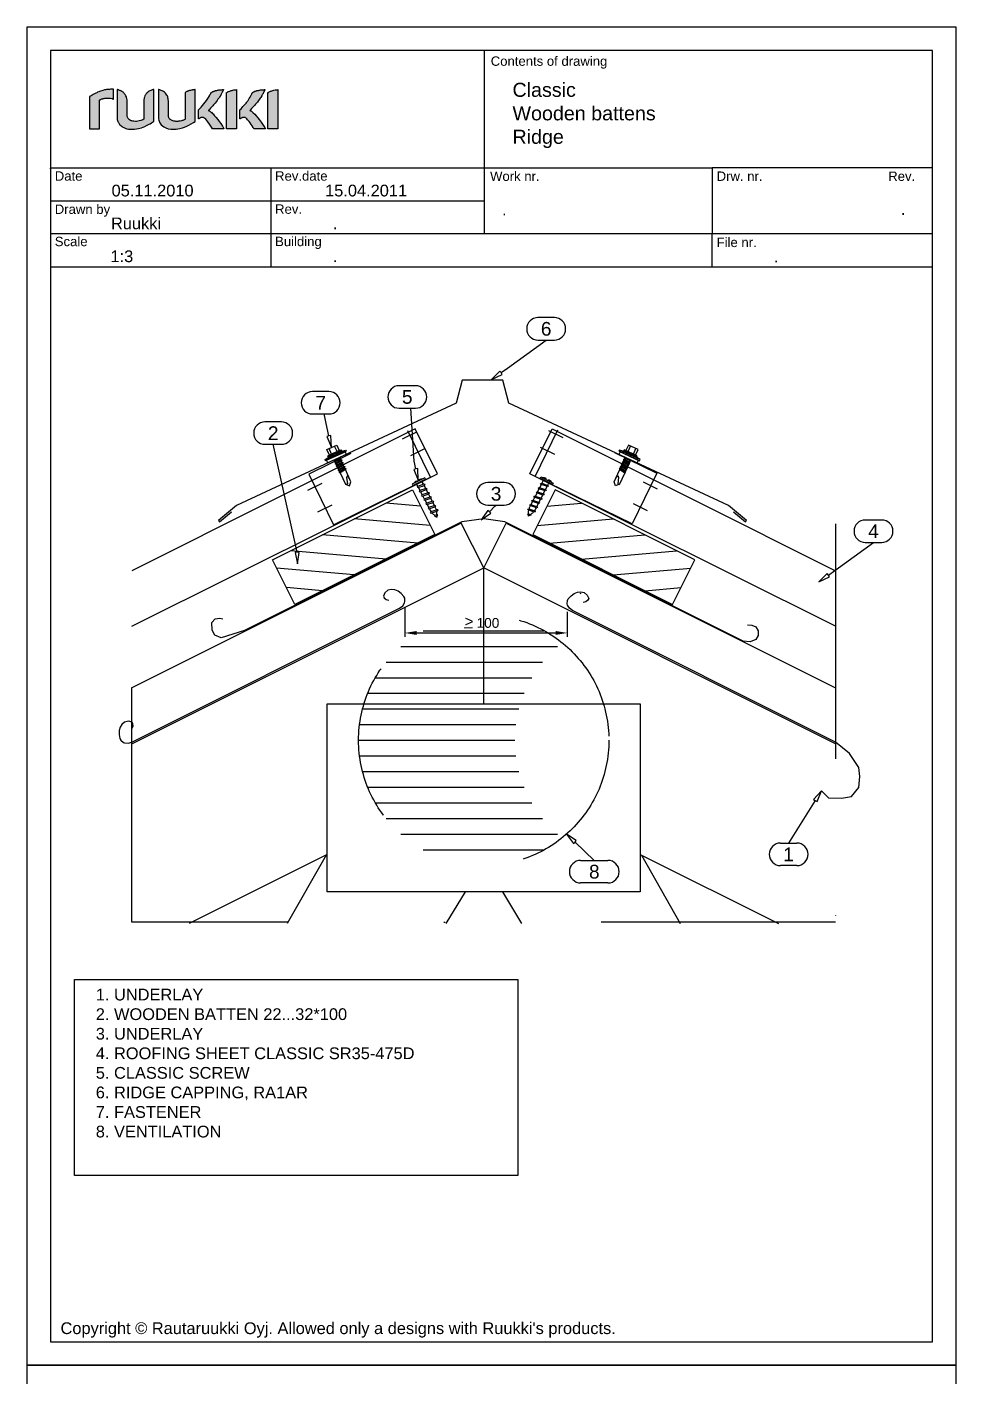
# Model space of a CAD drawing. Extents: x 2509 to 12199, y -2580 to 855.
# Drawn here: x 3968 to 4562, y -8 to 855 of the extents above; entities that cross this region are included whole.
import ezdxf
from ezdxf.enums import TextEntityAlignment as Align

# ---------------------------------------------------------------- set-up
doc = ezdxf.new("R2010")
doc.units = 0
doc.header["$LTSCALE"] = 50
doc.header["$PDSIZE"] = 50
doc.linetypes.add('KL', pattern=[4, 2, -2])
doc.linetypes.add('PKL', pattern=[7, 3, -2, 0, -2])
for name, color, linetype in [('CLASSIC', 7, 'CONTINUOUS'), ('KIINNIKE', 1, 'CONTINUOUS'), ('RUUKKI', 7, 'CONTINUOUS')]:
    doc.layers.add(name, color=color, linetype=linetype)
doc.styles.add('arial', font='ARIAL.TTF')

# ---------------------------------------------------------------- blocks, each defined once
blk = doc.blocks.new('ruukki_dwg')
at = {"layer": 'RUUKKI'}
for points in [[(-27.9, 99.7), (-27.9, 57.3), (-14.6, 57.3), (-14.6, 95.4), (-14, 95.7), (-13.7, 95.9), (-13.4, 96), (-13.1, 96.2), (-12.8, 96.3), (-12.5, 96.4), (-12.1, 96.6), (-11.5, 96.8), (-11.1, 96.9), (-10.8, 97), (-10.4, 97.1), (-10.1, 97.2), (-9.8, 97.3), (-9.1, 97.5), (-8.4, 97.6), (-7.4, 97.8), (-6.7, 97.9), (-5.8, 98.1), (-4.9, 98.1), (-3.3, 98.1), (-1.1, 98), (0.3, 97.8), (2.3, 97.3), (3.8, 96.6), (4.2, 96.4), (4.3, 96.4), (4.4, 96.4), (4.4, 96.4), (4.4, 109.6), (4.2, 109.7), (3.9, 109.7), (3.7, 109.7), (2.4, 109.7), (1.3, 109.7), (0.1, 109.7), (-1, 109.6), (-2.1, 109.5), (-3.6, 109.4), (-5.1, 109.2), (-6.5, 109), (-7.8, 108.8), (-9.9, 108.3), (-11.5, 107.8), (-13, 107.3), (-14.2, 106.9), (-15.4, 106.4), (-16.9, 105.7), (-18.1, 105.2), (-19.4, 104.5), (-23, 102.6), (-25.5, 101.1), (-26.5, 100.5), (-27.3, 100), (-27.6, 99.9), (-27.9, 99.7)], [(9.1, 109.3), (9.1, 72.2), (9.1, 70.8), (9.3, 69.4), (9.6, 68.1), (10, 66.9), (10.3, 66.1), (10.7, 65.4), (11.1, 64.6), (11.8, 63.6), (12.3, 63), (13.4, 61.8), (14.3, 61), (15.6, 60.1), (16.6, 59.4), (18.1, 58.7), (18.9, 58.3), (20.4, 57.8), (22.1, 57.3), (24.2, 56.9), (26.3, 56.7), (29.3, 56.7), (32, 56.9), (35, 57.2), (37.3, 57.6), (41.4, 58.6), (45.8, 60.2), (49.1, 61.9), (51.7, 63.3), (53, 64), (54.8, 65.1), (56, 65.8), (56.9, 66.4), (57.6, 66.9), (57.8, 67), (57.8, 88.2), (57.8, 109.5), (57.1, 109.3), (56.5, 109.1), (55.8, 108.9), (55.5, 108.8), (54.8, 108.6), (53.9, 108.2), (52.7, 107.7), (51.6, 107), (50.5, 106.3), (49.9, 105.9), (49.2, 105.2), (48.7, 104.8), (48.1, 104.1), (47.6, 103.6), (47.2, 103.1), (46.9, 102.5), (46.5, 102), (46.3, 101.7), (45.9, 100.8), (45.3, 99.2), (45, 98.2), (44.8, 97.1), (44.6, 96), (44.6, 95.3), (44.6, 94.5), (44.6, 69.8), (43.4, 69.2), (42.1, 68.7), (40.4, 68.1), (38.4, 67.6), (34.6, 67.1), (33.3, 67.1), (31.3, 67.2), (29.8, 67.4), (28.7, 67.6), (27.7, 67.9), (26.7, 68.3), (25.4, 69), (24.6, 69.8), (23.7, 70.9), (23.2, 71.7), (22.8, 72.7), (22.5, 73.7), (22.4, 74.3), (22.3, 74.9), (22.3, 75.6), (22.3, 76.2), (22.3, 76.6), (22.3, 94.3), (22.2, 95.5), (22, 97.3), (21.7, 98.4), (21.3, 99.7), (20.6, 101.2), (19.6, 102.9), (19, 103.7), (18.6, 104.1), (17.9, 104.9), (16.9, 105.7), (16.4, 106.1), (15.3, 106.8), (14.1, 107.5), (13.2, 107.9), (12.3, 108.3), (11.4, 108.7), (10.7, 108.9), (10.1, 109.1), (9.7, 109.1), (9.4, 109.2), (9.1, 109.3)], [(64, 109.5), (64, 72.2), (64, 71.3), (64.1, 70.3), (64.4, 68.5), (64.8, 67.3), (65.2, 66.1), (65.8, 65), (66.7, 63.6), (67.7, 62.4), (69.2, 61), (71.2, 59.6), (73.8, 58.3), (77, 57.3), (80.3, 56.8), (83.6, 56.7), (87.5, 56.9), (89.9, 57.2), (92.2, 57.6), (94.3, 58.1), (95.9, 58.5), (97.4, 59), (101, 60.4), (104.3, 62), (107.6, 63.8), (110.6, 65.7), (112.6, 67), (112.6, 109.2), (112.2, 109.2), (111.7, 109.1), (111.2, 109.1), (110.8, 109.1), (110.1, 109), (109.1, 108.8), (108.6, 108.7), (108.1, 108.6), (106.5, 108.2), (105.8, 108.1), (105.1, 107.9), (104.5, 107.7), (104.2, 107.6), (104, 107.5), (103.4, 107.3), (103.1, 107.2), (102.6, 107), (102.2, 106.8), (101.7, 106.6), (100.8, 106.1), (100.3, 105.8), (100, 105.6), (99.7, 105.5), (99.5, 105.3), (99.5, 69.8), (98.9, 69.5), (98, 69.1), (97.3, 68.8), (96.3, 68.4), (95.6, 68.2), (94.6, 67.9), (92.9, 67.5), (91.9, 67.3), (90.7, 67.2), (89.8, 67.1), (88.5, 67.1), (87.2, 67.1), (86.2, 67.2), (85.3, 67.3), (84.4, 67.4), (83.3, 67.7), (82.3, 68), (81.2, 68.5), (80.5, 68.9), (79.8, 69.4), (79.5, 69.7), (78.8, 70.4), (78.4, 71), (78, 71.9), (77.7, 72.6), (77.5, 73.2), (77.3, 74.3), (77.2, 75.2), (77.2, 76.2), (77.2, 76.5), (77.2, 94.5), (77.1, 95.3), (77, 96.8), (76.6, 98.5), (76.3, 99.5), (75.8, 100.8), (75.2, 102), (74.3, 103.3), (73.2, 104.6), (72, 105.7), (70.5, 106.8), (69, 107.7), (67.8, 108.2), (66.6, 108.7), (66, 108.9), (65.3, 109.1), (64.3, 109.4), (64, 109.5)], [(117.3, 82.4), (118, 83.1), (119.1, 84.2), (119.7, 84.9), (120.6, 85.9), (122.5, 88), (124.5, 90.3), (126.3, 92.5), (128, 94.7), (130.5, 98.7), (132, 101.2), (132.9, 103), (133.5, 104.2), (134, 105.3), (134.3, 105.5), (134.8, 105.8), (135.3, 106), (135.9, 106.4), (136.4, 106.6), (137, 106.8), (137.6, 107.1), (138.3, 107.4), (138.7, 107.5), (139, 107.6), (139.5, 107.7), (139.9, 107.9), (140.3, 108), (140.8, 108.1), (141.2, 108.2), (141.7, 108.3), (142.7, 108.5), (143.4, 108.7), (144.2, 108.8), (144.9, 108.8), (145.6, 108.9), (146.3, 109), (148.5, 109.1), (149.8, 109.2), (150.1, 109.2), (150.3, 109.2), (150.3, 109), (150.2, 108.8), (150, 108.3), (149.6, 107.4), (149.3, 106.7), (149, 106), (148.8, 105.7), (147.6, 103.4), (146.8, 101.9), (145.8, 100.3), (145, 99), (143.9, 97.4), (143.1, 96.4), (141.9, 94.7), (139.2, 91.3), (138.1, 89.9), (137.4, 89.1), (136.4, 87.9), (134.3, 85.6), (133.2, 84.5), (132.2, 83.5), (130.8, 82.1), (130.2, 81.6), (130.6, 81.5), (131.4, 81.2), (131.7, 81), (132.4, 80.6), (133.4, 79.9), (134.2, 79.3), (134.4, 79.1), (135.6, 78), (136.6, 76.9), (138.7, 74.6), (140.3, 72.8), (142.9, 69.7), (144.8, 67.1), (146.8, 64.2), (149.1, 60.8), (149.4, 60.4), (150, 59.3), (150.4, 58.6), (150.9, 57.8), (151, 57.5), (151.1, 57.3), (135.7, 57.3), (134.4, 59.4), (132.9, 61.8), (132, 63.2), (129.7, 66.4), (128.3, 68.2), (126.8, 69.9), (125.7, 71), (124.9, 71.6), (124.4, 71.9), (124.1, 72), (123.9, 72.1), (123.8, 72.2), (123.5, 72.2), (123.2, 72.3), (123, 72.3), (122.8, 72.3), (122.6, 72.3), (122.1, 72.3), (121.9, 72.3), (121.6, 72.2), (121.1, 72.1), (120.8, 72), (120.5, 72), (120.4, 71.9), (120.1, 71.8), (119.8, 71.7), (119.6, 71.6), (119.3, 71.5), (119, 71.3), (118.8, 71.2), (118.5, 71), (118.3, 70.9), (117.8, 70.6), (117.8, 70.6), (117.7, 70.5), (117.5, 70.5), (117.3, 70.3), (117.3, 82.4)], [(154.5, 105.3), (155, 105.6), (155.6, 106), (156.2, 106.3), (156.8, 106.6), (157.2, 106.8), (158.7, 107.4), (159.6, 107.7), (160.5, 108), (161.9, 108.3), (163.1, 108.6), (164.2, 108.8), (165.4, 109), (166.6, 109.1), (167.1, 109.1), (167.7, 109.2), (167.7, 57.3), (154.5, 57.3), (154.5, 105.3)], [(172.4, 82.4), (173.8, 83.9), (175.4, 85.6), (176.3, 86.7), (177.5, 88), (178.6, 89.1), (179.6, 90.3), (180.5, 91.4), (181.3, 92.5), (182.1, 93.5), (182.7, 94.3), (183.2, 95), (184.8, 97.4), (186, 99.3), (187, 101.2), (188.3, 103.6), (188.8, 104.8), (189.1, 105.3), (189.2, 105.4), (189.5, 105.6), (189.7, 105.7), (190, 105.9), (190.5, 106.2), (191.2, 106.5), (191.7, 106.7), (192.3, 107), (193, 107.2), (193.7, 107.5), (194.5, 107.7), (194.9, 107.9), (195.4, 108), (195.8, 108.1), (196.3, 108.2), (196.8, 108.3), (197.8, 108.5), (198.5, 108.7), (199.6, 108.8), (200.3, 108.9), (201, 108.9), (201.4, 109), (202.4, 109), (203.6, 109.1), (204, 109.1), (204.8, 109.2), (205.2, 109.2), (205.4, 109.2), (205.3, 109), (205.3, 109), (205.2, 108.8), (205.1, 108.5), (205, 108.3), (204.9, 108), (204.8, 107.7), (204.7, 107.4), (204.5, 107.1), (204.4, 106.7), (204.2, 106.4), (203.7, 105.3), (203.5, 104.9), (203.3, 104.5), (203.1, 104.1), (203, 103.9), (202.8, 103.6), (202.4, 102.8), (202, 102.2), (201.3, 101), (200, 99), (199.2, 97.8), (198.2, 96.4), (196.9, 94.7), (195.5, 92.8), (194.3, 91.3), (193.1, 89.9), (192.1, 88.7), (190.8, 87.2), (188.8, 85.1), (187.8, 84), (186.3, 82.6), (185.8, 82.1), (185.3, 81.6), (186, 81.4), (186.6, 81.1), (187, 81), (187.5, 80.6), (188, 80.2), (188.6, 79.8), (189.2, 79.3), (190.1, 78.4), (192.1, 76.5), (193.8, 74.6), (196.1, 71.9), (197.9, 69.7), (200.7, 65.8), (202.4, 63.5), (204.2, 60.8), (205.3, 58.9), (206.2, 57.3), (190.8, 57.3), (189.9, 58.8), (188.5, 61), (187.4, 62.7), (185.8, 65.1), (184.4, 66.9), (183.4, 68.2), (182.4, 69.3), (181.3, 70.4), (180.4, 71.3), (179.8, 71.8), (179.2, 72), (178.6, 72.2), (178, 72.3), (177.6, 72.3), (176.9, 72.3), (176.4, 72.2), (175.7, 72), (175.1, 71.8), (174.7, 71.6), (174.1, 71.3), (173.5, 71), (173.1, 70.8), (172.7, 70.5), (172.4, 70.4), (172.4, 70.3), (172.4, 82.4)], [(209.6, 105.3), (210.1, 105.6), (210.7, 106), (211.3, 106.3), (211.9, 106.6), (212.8, 107), (213.8, 107.4), (214.7, 107.7), (216.3, 108.2), (217.6, 108.5), (219.3, 108.8), (220.5, 109), (221.5, 109.1), (222.4, 109.1), (222.8, 109.2), (222.8, 57.3), (209.6, 57.3), (209.6, 105.3)]]:
    blk.add_lwpolyline(points, dxfattribs=at)
blk = doc.blocks.new('A$C2243682C')
at = {"layer": 'RUUKKI', "color": 1, "linetype": 'PKL'}
for p, q in [((-76.98, 537.52), (-76.98, 283.08)), ((-526.98, 283.08), (-526.98, 530.82)), ((-76.98, 283.08), (-526.98, 283.08))]:
    blk.add_line(p, q, dxfattribs=at)
blk = doc.blocks.new('A$C6CFB2109')
at = {"layer": 'RUUKKI', "color": 1, "linetype": 'KL'}
for p, q in [((-263.73, 186.21), (-186.27, 186.21)), ((-277.92, 176.21), (-172.08, 176.21)), ((-287.45, 166.21), (-162.55, 166.21)), ((-294.28, 156.21), (-155.72, 156.21)), ((-299.16, 146.21), (-150.84, 146.21)), ((-302.46, 136.21), (-147.54, 136.21)), ((-304.37, 126.21), (-145.63, 126.21)), ((-305, 116.21), (-145, 116.21)), ((-304.37, 106.21), (-145.63, 106.21)), ((-302.46, 96.21), (-147.54, 96.21)), ((-299.16, 86.21), (-150.84, 86.21)), ((-294.28, 76.21), (-155.72, 76.21)), ((-287.45, 66.21), (-162.55, 66.21)), ((-277.92, 56.21), (-172.08, 56.21)), ((-263.73, 46.21), (-186.27, 46.21))]:
    blk.add_line(p, q, dxfattribs=at)
blk.add_circle((-225, 116.21), 80, dxfattribs=at)
blk = doc.blocks.new('A$C6E8F6798')
at = {"layer": 'RUUKKI', "color": 5}
for p, q in [((-14.31, 28.62), (-225, -76.72)), ((0, 0), (-14.31, 28.62)), ((-225, -112.5), (0, 0))]:
    blk.add_line(p, q, dxfattribs=at)
blk = doc.blocks.new('A$C32A053DA')
at = {"layer": 'RUUKKI', "color": 5}
for p, q in [((0, 0), (14.31, 28.62)), ((14.31, 28.62), (225, -76.72)), ((225, -112.5), (0, 0))]:
    blk.add_line(p, q, dxfattribs=at)
blk = doc.blocks.new('A$C396A0FC0')
at = {"layer": 'RUUKKI', "color": 2}
for p, q in [((161.82, 210.42), (160.88, 208.2)), ((160.88, 208.2), (161.35, 207.17)), ((161.35, 207.17), (162.63, 206.1)), ((163.71, 212.04), (161.82, 210.42)), ((165.96, 212.5), (163.71, 212.04)), ((168.14, 212.32), (165.96, 212.5)), ((170.21, 211.56), (168.14, 212.32)), ((172.19, 209.91), (170.21, 211.56)), ((173.96, 208.07), (172.19, 209.91)), ((174.47, 206.96), (173.96, 208.07)), ((0, 114.96), (171.23, 200.58)), ((162.63, 206.1), (164.33, 205.67)), ((171.23, 200.58), (173.19, 202.17)), ((173.19, 202.17), (174.44, 204.06)), ((174.44, 204.06), (174.58, 204.85)), ((174.58, 204.85), (174.47, 206.96)), ((-7.51, 124.49), (-8.14, 122.37)), ((-8.14, 122.37), (-8.01, 119.81)), ((-6.34, 126.34), (-7.51, 124.49)), ((-4.63, 127.87), (-6.34, 126.34)), ((-2.2, 128.41), (-4.63, 127.87)), ((0.14, 127.82), (-2.2, 128.41)), ((0.1, 123.54), (0.78, 125.17)), ((0.69, 126.83), (0.14, 127.82)), ((0.78, 125.17), (0.69, 126.83)), ((-8.01, 119.81), (-7.6, 117.28)), ((-7.6, 117.28), (-7.02, 116.2)), ((-7.02, 116.2), (-5.4, 114.85)), ((-5.4, 114.85), (-4.68, 114.49)), ((-4.68, 114.49), (-2.42, 114.36)), ((-2.42, 114.36), (0, 114.96))]:
    blk.add_line(p, q, dxfattribs=at)
blk = doc.blocks.new('A$C040B40ED')
at = {"layer": 'RUUKKI', "color": 2}
for p, q in [((-170.95, 206.57), (-169.18, 208.41)), ((-169.18, 208.41), (-167.21, 210.06)), ((-167.21, 210.06), (-165.14, 210.82)), ((-165.14, 210.82), (-162.96, 210.99)), ((-162.96, 210.99), (-160.7, 210.54)), ((-160.7, 210.54), (-158.81, 208.92)), ((-158.81, 208.92), (-157.87, 206.69)), ((-171.58, 203.35), (-171.47, 205.45)), ((-171.43, 202.55), (-171.58, 203.35)), ((-171.47, 205.45), (-170.95, 206.57)), ((-170.19, 200.67), (-171.43, 202.55)), ((-168.23, 199.08), (-170.19, 200.67)), ((0, 114.96), (-168.23, 199.08)), ((-159.62, 204.6), (-161.32, 204.16)), ((-158.34, 205.67), (-159.62, 204.6)), ((-157.87, 206.69), (-158.34, 205.67)), ((8.96, 107.85), (0, 114.96)), ((14.84, 98.84), (8.96, 107.85)), ((15.46, 93.07), (14.84, 98.84)), ((14.84, 86.07), (15.46, 93.07)), ((-9.08, 84.01), (-4.54, 79.47)), ((-4.54, 79.47), (3.71, 79.27)), ((3.71, 79.27), (10.1, 80.3)), ((10.1, 80.3), (14.84, 86.07))]:
    blk.add_line(p, q, dxfattribs=at)
at = {"layer": 'RUUKKI', "color": 1, "linetype": 'KL'}
blk.add_line((-162.66, 209.84), (-163.38, 209.92), dxfattribs=at)
blk = doc.blocks.new('A$C780F4CBE')
at = {"layer": 'RUUKKI', "color": 6}
for p, q in [((-50.47, -25.44), (-50.47, -44.06)), ((53.42, -28), (53.42, -44.06)), ((-42.97, -41.56), (45.92, -41.56))]:
    blk.add_line(p, q, dxfattribs=at)
for points in [[(-42.97, -40.31), (-42.97, -42.81), (-50.47, -41.56)], [(45.92, -40.31), (45.92, -42.81), (53.42, -41.56)]]:
    blk.add_solid(points, dxfattribs=at)
blk = doc.blocks.new('A$C2F552DE1')
at = {"layer": 'RUUKKI', "color": 2}
for p, q in [((-14.09, 29.36), (-153.05, -40.03)), ((0.17, 31.32), (-14.09, 29.36)), ((13.6, 29.43), (0.17, 31.32)), ((165.93, -46.73), (13.6, 29.43)), ((-173.79, -34.9), (-171.64, -32.55)), ((-171.64, -32.55), (-168.75, -32.08)), ((-168.75, -32.08), (-166.74, -32.62)), ((-173.65, -39.87), (-173.79, -34.9)), ((-171.91, -42.89), (-173.65, -39.87)), ((-167.95, -44.77), (-171.91, -42.89)), ((-153.05, -40.03), (-167.95, -44.77)), ((168.74, -36.27), (171.34, -36.52)), ((171.34, -36.52), (173.93, -37.61)), ((173.93, -37.61), (175.52, -40.28)), ((175.43, -43.12), (173.97, -45.79)), ((175.52, -40.28), (175.43, -43.12)), ((170.29, -47.16), (165.93, -46.73)), ((173.97, -45.79), (170.29, -47.16))]:
    blk.add_line(p, q, dxfattribs=at)
blk = doc.blocks.new('A$C762D7903')
at = {"layer": 'RUUKKI', "color": 7}
for p, q in [((-195.51, 286.52), (-181.2, 315.14)), ((-181.2, 315.14), (0, 224.54)), ((0, 189.02), (-195.51, 286.52))]:
    blk.add_line(p, q, dxfattribs=at)
blk = doc.blocks.new('A$C6E3D657E')
at = {"layer": 'RUUKKI', "color": 1}
for p, q in [((95.3, -46.42), (97.03, -43.02)), ((94.96, -47.09), (89.86, -45.35)), ((92.64, -51.64), (92.99, -50.96)), ((93.33, -50.29), (93.4, -50.15)), ((102.76, -51.92), (98.35, -48.82)), ((98.7, -48.15), (100.43, -44.75)), ((89.87, -57.07), (90.22, -56.4)), ((90.57, -55.72), (90.91, -55.04)), ((91.26, -54.36), (91.6, -53.68)), ((91.95, -53), (92.3, -52.32)), ((93.03, -59.28), (93.37, -58.6)), ((93.72, -57.92), (94.06, -57.24)), ((94.41, -56.56), (94.76, -55.88)), ((95.1, -55.21), (95.45, -54.53)), ((95.79, -53.85), (96.14, -53.17)), ((96.48, -52.49), (96.8, -51.88))]:
    blk.add_line(p, q, dxfattribs=at)
for points in [[(100.06, -48.84), (101.79, -45.44), (95.68, -42.33), (93.95, -45.72)], [(100.87, -53.95), (101.73, -52.26), (90.19, -46.38), (89.33, -48.07)], [(102.41, -52.6), (102.76, -51.92), (89.86, -45.35), (89.51, -46.03)], [(95.99, -54.46), (95.79, -53.85), (92.64, -51.64), (92.03, -51.67), (92.3, -52.32), (95.45, -54.53)], [(100.73, -50.03), (101.07, -49.36), (92.93, -45.21), (92.58, -45.88)], [(96.68, -53.1), (96.48, -52.49), (93.33, -50.29), (92.72, -50.31), (92.99, -50.96), (96.14, -53.17)], [(93.23, -59.89), (93.03, -59.28), (89.87, -57.07), (89.26, -57.1), (89.53, -57.75), (92.68, -59.96)], [(93.92, -58.54), (93.72, -57.92), (90.57, -55.72), (89.95, -55.75), (90.22, -56.4), (93.37, -58.6)], [(94.61, -57.18), (94.41, -56.56), (91.26, -54.36), (90.64, -54.39), (90.91, -55.04), (94.06, -57.24)], [(95.3, -55.82), (95.1, -55.21), (91.95, -53), (91.34, -53.03), (91.6, -53.68), (94.76, -55.88)]]:
    blk.add_lwpolyline(points, close=True, dxfattribs=at)
for points in [[(92.68, -59.96), (89.04, -67.11), (86.47, -67.94), (85.64, -65.38), (89.53, -57.75)], [(89.87, -57.07), (89.93, -56.96)], [(93.08, -59.17), (93.03, -59.28)], [(86.85, -63.01), (88.06, -61.48), (88.59, -62.78), (87.88, -66.86), (88.91, -67.15)]]:
    blk.add_lwpolyline(points, dxfattribs=at)
blk = doc.blocks.new('S43-25')
at = {"layer": 'CLASSIC', "color": 1}
for points in [[(-0.7, 1.01), (-0.9, 1.66, 0.08871), (-3.3, 1, 0.082321)], [(3.3, 1, 0.08871), (0.9, 1.66), (0.7, 1.01)]]:
    blk.add_lwpolyline(points, format="xyb", dxfattribs=at)
at = {"layer": 'KIINNIKE', "color": 1}
for p, q in [((-1.9, -5.44), (-1.9, -3.23)), ((1.9, -4.9), (1.9, -2.7))]:
    blk.add_line(p, q, dxfattribs=at)
at = {"layer": 'KIINNIKE'}
for p, q in [((-1.9, -8.49), (-1.9, -6.28)), ((1.9, -7.95), (1.9, -5.74)), ((-1.9, -11.53), (-1.9, -9.32)), ((1.9, -11), (1.9, -8.79))]:
    blk.add_line(p, q, dxfattribs=at)
at = {"layer": 'KIINNIKE', "color": 1}
for points in [[(-4.5, 1), (4.5, 1), (4.5, 0), (-4.5, 0)], [(2.6, -2.17), (2.1, -2.67), (-2.09, -3.25), (-2.68, -2.92), (-2.09, -2.42), (2.1, -1.83)], [(2.6, -5.21), (2.1, -5.72), (-2.09, -6.3), (-2.68, -5.97), (-2.09, -5.46), (2.1, -4.88)]]:
    blk.add_lwpolyline(points, close=True, dxfattribs=at)
for points in [[(-1.9, -2.39), (-1.9, -1, 0.414214), (-2.9, 0)], [(1.9, -1.86), (1.9, -1, -0.414214), (2.9, 0)]]:
    blk.add_lwpolyline(points, format="xyb", dxfattribs=at)
at = {"layer": 'KIINNIKE'}
for points in [[(2.6, -8.26), (2.1, -8.76), (-2.09, -9.35), (-2.68, -9.01), (-2.09, -8.51), (2.1, -7.93)], [(2.6, -11.31), (2.1, -11.81), (-2.09, -12.4), (-2.68, -12.06), (-2.09, -11.56), (2.1, -10.97)], [(2.6, -14.36), (2.1, -14.86), (-2.09, -15.45), (-2.68, -15.11), (-2.09, -14.61), (2.1, -14.02)], [(2.6, -17.4), (2.1, -17.91), (-2.09, -18.49), (-2.68, -18.16), (-2.09, -17.65), (2.1, -17.07)], [(2.6, -20.45), (2.1, -20.95), (-2.03, -21.53), (-2.61, -21.2), (-2.03, -20.69), (2.1, -20.12)], [(1.09, -23.71), (0.73, -24.07), (-0.55, -24.25), (-0.98, -24.01), (-0.55, -23.65), (0.73, -23.47)]]:
    blk.add_lwpolyline(points, close=True, dxfattribs=at)
for points in [[(-1.9, -9.32), (-1.9, -9.41)], [(-1.9, -14.58), (-1.9, -12.37)], [(-1.9, -17.63), (-1.9, -15.42)], [(1.9, -8.88), (1.9, -8.79)], [(1.9, -11.84), (1.9, -14.05)], [(1.9, -14.89), (1.9, -17.1)], [(-1.9, -18.74), (-1.9, -18.47)], [(0, -25), (-0.37, -24.23)], [(0.42, -24.12), (0, -25)], [(1.9, -17.93), (1.9, -18.74)]]:
    blk.add_lwpolyline(points, dxfattribs=at)
for points in [[(-1.72, -20.65, -0.048189), (-1.9, -18.74), (-1.9, -18.47)], [(-0.62, -23.7), (-0.94, -23.03, -0.041911), (-1.53, -21.46)], [(1.64, -21.02, -0.053388), (0.94, -23.03), (0.73, -23.47)], [(1.9, -17.93), (1.9, -18.74, -0.035659), (1.8, -20.16, -0.035659)]]:
    blk.add_lwpolyline(points, format="xyb", dxfattribs=at)
blk = doc.blocks.new('A$C79D7468B')
at = {"layer": 'RUUKKI', "color": 3, "ltscale": 25}
for p, q in [((29.32, -6.02), (35.8, 26.34)), ((74.63, 21.63), (104.04, 15.75)), ((104.04, 15.75), (96.98, -19.55)), ((96.98, -19.55), (29.32, -6.02))]:
    blk.add_line(p, q, dxfattribs=at)
at = {"layer": 'RUUKKI', "ltscale": 25}
for p, q in [((40.32, 22.38), (30.41, 24.37)), ((37.97, 10.62), (28.06, 12.6)), ((107.2, 5.95), (97.3, 7.93)), ((104.51, -9.09), (94.6, -7.11))]:
    blk.add_line(p, q, dxfattribs=at)
blk = doc.blocks.new('A$C325D41B0')
at = {"layer": 'RUUKKI', "color": 2}
for p, q in [((0, 28.62), (89.44, 73.34)), ((89.44, 73.34), (103.75, 44.72)), ((103.75, 44.72), (14.31, 0)), ((14.31, 0), (0, 28.62))]:
    blk.add_line(p, q, dxfattribs=at)
at = {"layer": 'RUUKKI', "color": 1}
for p, q in [((94.62, 62.99), (72.59, 64.92)), ((100.85, 50.52), (52.3, 54.77)), ((92.91, 39.3), (32.01, 44.63)), ((72.62, 29.15), (11.72, 34.48)), ((52.33, 19.01), (2.63, 23.36)), ((32.04, 8.86), (8.87, 10.89))]:
    blk.add_line(p, q, dxfattribs=at)

msp = doc.modelspace()

# ---------------------------------------------------------------- hatches: boundary and pattern name
at = {"layer": 'RUUKKI'}
h = msp.add_hatch(color=256, dxfattribs=at)
h.paths.add_polyline_path([(4007.89, 810.39), (4007.89, 790), (4014.25, 790), (4014.25, 808.35), (4014.53, 808.5), (4014.68, 808.56), (4014.83, 808.63), (4014.98, 808.7), (4015.14, 808.76), (4015.29, 808.82), (4015.45, 808.89), (4015.77, 809), (4015.93, 809.06), (4016.1, 809.11), (4016.26, 809.16), (4016.42, 809.2), (4016.59, 809.25), (4016.92, 809.34), (4017.25, 809.41), (4017.74, 809.5), (4018.05, 809.55), (4018.51, 809.61), (4018.93, 809.64), (4019.68, 809.65), (4020.74, 809.59), (4021.42, 809.51), (4022.4, 809.26), (4023.13, 808.93), (4023.32, 808.81), (4023.37, 808.8), (4023.41, 808.8), (4023.41, 808.81), (4023.41, 815.17), (4023.29, 815.18), (4023.17, 815.2), (4023.05, 815.2), (4022.46, 815.2), (4021.89, 815.2), (4021.34, 815.19), (4020.81, 815.16), (4020.3, 815.13), (4019.56, 815.06), (4018.85, 814.98), (4018.17, 814.88), (4017.53, 814.75), (4016.52, 814.52), (4015.76, 814.3), (4015.02, 814.05), (4014.46, 813.85), (4013.89, 813.62), (4013.14, 813.3), (4012.6, 813.05), (4011.94, 812.71), (4010.22, 811.78), (4009.01, 811.08), (4008.52, 810.79), (4008.14, 810.56), (4008.01, 810.47)])
h.paths.add_polyline_path([(4025.65, 815.01), (4025.65, 797.19), (4025.68, 796.49), (4025.76, 795.84), (4025.9, 795.21), (4026.09, 794.61), (4026.25, 794.24), (4026.42, 793.88), (4026.61, 793.53), (4026.95, 793.05), (4027.18, 792.74), (4027.71, 792.18), (4028.14, 791.79), (4028.78, 791.33), (4029.28, 791.02), (4029.99, 790.67), (4030.35, 790.51), (4031.11, 790.24), (4031.89, 790.02), (4032.9, 789.84), (4033.92, 789.74), (4035.38, 789.74), (4036.69, 789.8), (4038.13, 789.96), (4039.22, 790.14), (4041.19, 790.65), (4043.28, 791.43), (4044.89, 792.2), (4046.14, 792.87), (4046.78, 793.24), (4047.63, 793.74), (4048.22, 794.12), (4048.63, 794.38), (4048.97, 794.61), (4049.07, 794.68), (4049.07, 804.88), (4049.07, 815.09), (4048.75, 815.01), (4048.43, 814.93), (4048.12, 814.83), (4047.96, 814.78), (4047.66, 814.67), (4047.2, 814.5), (4046.63, 814.22), (4046.07, 813.91), (4045.55, 813.56), (4045.3, 813.37), (4044.94, 813.06), (4044.71, 812.85), (4044.39, 812.51), (4044.19, 812.27), (4044, 812.02), (4043.82, 811.76), (4043.65, 811.5), (4043.57, 811.36), (4043.35, 810.93), (4043.06, 810.17), (4042.91, 809.68), (4042.81, 809.17), (4042.74, 808.64), (4042.72, 808.27), (4042.71, 807.9), (4042.71, 796.01), (4042.14, 795.73), (4041.52, 795.47), (4040.72, 795.2), (4039.73, 794.95), (4037.91, 794.71), (4037.27, 794.71), (4036.33, 794.76), (4035.62, 794.86), (4035.08, 794.96), (4034.59, 795.11), (4034.13, 795.29), (4033.52, 795.64), (4033.09, 796), (4032.66, 796.53), (4032.43, 796.94), (4032.25, 797.4), (4032.11, 797.91), (4032.06, 798.19), (4032.03, 798.48), (4032, 798.79), (4031.99, 799.11), (4031.98, 799.27), (4031.98, 807.81), (4031.96, 808.37), (4031.85, 809.25), (4031.74, 809.75), (4031.54, 810.39), (4031.21, 811.12), (4030.7, 811.94), (4030.41, 812.3), (4030.21, 812.54), (4029.88, 812.88), (4029.41, 813.28), (4029.16, 813.47), (4028.63, 813.83), (4028.09, 814.15), (4027.65, 814.36), (4027.2, 814.55), (4026.75, 814.71), (4026.44, 814.81), (4026.12, 814.9), (4025.97, 814.94), (4025.81, 814.98)])
h.paths.add_polyline_path([(4052.05, 815.09), (4052.05, 797.19), (4052.06, 796.72), (4052.1, 796.27), (4052.25, 795.41), (4052.42, 794.81), (4052.65, 794.24), (4052.92, 793.71), (4053.35, 793.05), (4053.84, 792.45), (4054.54, 791.79), (4055.51, 791.12), (4056.75, 790.51), (4058.29, 790.02), (4059.91, 789.77), (4061.5, 789.73), (4063.34, 789.82), (4064.53, 789.96), (4065.63, 790.14), (4066.65, 790.38), (4067.41, 790.59), (4068.14, 790.83), (4069.85, 791.5), (4071.46, 792.29), (4073.03, 793.14), (4074.47, 794.02), (4075.45, 794.68), (4075.45, 814.95), (4075.22, 814.94), (4075, 814.93), (4074.73, 814.91), (4074.58, 814.9), (4074.21, 814.85), (4073.77, 814.78), (4073.51, 814.73), (4073.25, 814.68), (4072.48, 814.51), (4072.15, 814.42), (4071.84, 814.34), (4071.55, 814.24), (4071.41, 814.2), (4071.27, 814.15), (4071.01, 814.06), (4070.88, 814.01), (4070.64, 813.92), (4070.41, 813.82), (4070.19, 813.72), (4069.73, 813.48), (4069.5, 813.34), (4069.36, 813.25), (4069.23, 813.17), (4069.11, 813.09), (4069.11, 796.01), (4068.83, 795.86), (4068.39, 795.66), (4068.08, 795.53), (4067.6, 795.35), (4067.28, 795.25), (4066.79, 795.11), (4065.97, 794.91), (4065.49, 794.83), (4064.87, 794.75), (4064.44, 794.71), (4063.84, 794.71), (4063.2, 794.73), (4062.74, 794.76), (4062.3, 794.81), (4061.88, 794.87), (4061.35, 794.99), (4060.87, 795.15), (4060.32, 795.39), (4060.02, 795.57), (4059.66, 795.84), (4059.49, 795.99), (4059.19, 796.33), (4059, 796.62), (4058.78, 797.03), (4058.65, 797.39), (4058.57, 797.64), (4058.47, 798.17), (4058.42, 798.61), (4058.39, 799.09), (4058.39, 799.25), (4058.39, 807.9), (4058.37, 808.27), (4058.32, 808.99), (4058.14, 809.84), (4057.99, 810.32), (4057.75, 810.93), (4057.45, 811.5), (4057.01, 812.14), (4056.5, 812.74), (4055.93, 813.27), (4055.17, 813.82), (4054.48, 814.22), (4053.9, 814.5), (4053.3, 814.73), (4053, 814.83), (4052.68, 814.93), (4052.21, 815.05)])
h.paths.add_polyline_path([(4077.7, 802.08), (4078.02, 802.39), (4078.54, 802.95), (4078.83, 803.27), (4079.29, 803.77), (4080.18, 804.75), (4081.15, 805.88), (4082, 806.93), (4082.82, 808.01), (4084.05, 809.9), (4084.74, 811.13), (4085.21, 812), (4085.48, 812.56), (4085.74, 813.09), (4085.88, 813.19), (4086.09, 813.32), (4086.33, 813.45), (4086.63, 813.61), (4086.87, 813.72), (4087.14, 813.83), (4087.45, 813.96), (4087.78, 814.08), (4087.96, 814.14), (4088.14, 814.2), (4088.34, 814.26), (4088.54, 814.32), (4088.76, 814.38), (4088.97, 814.44), (4089.2, 814.49), (4089.43, 814.55), (4089.92, 814.64), (4090.26, 814.7), (4090.6, 814.75), (4090.95, 814.79), (4091.3, 814.83), (4091.64, 814.85), (4092.7, 814.92), (4093.31, 814.94), (4093.46, 814.95), (4093.57, 814.95), (4093.53, 814.85), (4093.5, 814.75), (4093.41, 814.52), (4093.22, 814.09), (4093.08, 813.77), (4092.92, 813.43), (4092.84, 813.26), (4092.27, 812.17), (4091.87, 811.47), (4091.41, 810.7), (4090.99, 810.04), (4090.49, 809.31), (4090.11, 808.79), (4089.52, 807.99), (4088.23, 806.34), (4087.69, 805.69), (4087.35, 805.29), (4086.87, 804.73), (4085.85, 803.63), (4085.34, 803.1), (4084.87, 802.63), (4084.16, 801.95), (4083.9, 801.7), (4084.07, 801.66), (4084.47, 801.5), (4084.63, 801.42), (4084.97, 801.22), (4085.41, 800.9), (4085.8, 800.57), (4085.91, 800.48), (4086.47, 799.95), (4086.97, 799.44), (4088, 798.35), (4088.76, 797.47), (4089.98, 795.95), (4090.91, 794.7), (4091.87, 793.34), (4092.99, 791.68), (4093.11, 791.48), (4093.42, 790.96), (4093.6, 790.65), (4093.83, 790.24), (4093.89, 790.12), (4093.95, 790), (4086.54, 790), (4085.91, 791.04), (4085.19, 792.18), (4084.76, 792.84), (4083.65, 794.41), (4083, 795.24), (4082.26, 796.04), (4081.73, 796.57), (4081.36, 796.89), (4081.09, 797.05), (4080.98, 797.1), (4080.86, 797.14), (4080.8, 797.16), (4080.68, 797.18), (4080.54, 797.2), (4080.42, 797.22), (4080.35, 797.22), (4080.22, 797.22), (4080.02, 797.21), (4079.89, 797.2), (4079.76, 797.18), (4079.5, 797.13), (4079.38, 797.1), (4079.24, 797.06), (4079.17, 797.03), (4079.03, 796.98), (4078.88, 796.92), (4078.81, 796.88), (4078.66, 796.82), (4078.52, 796.75), (4078.39, 796.68), (4078.27, 796.61), (4078.15, 796.54), (4077.95, 796.42), (4077.86, 796.37), (4077.8, 796.34), (4077.7, 796.27)])
h.paths.add_polyline_path([(4095.58, 813.09), (4095.82, 813.25), (4096.12, 813.43), (4096.38, 813.57), (4096.67, 813.72), (4096.88, 813.82), (4097.61, 814.11), (4098.02, 814.24), (4098.46, 814.38), (4099.11, 814.55), (4099.71, 814.68), (4100.22, 814.77), (4100.82, 814.86), (4101.41, 814.91), (4101.64, 814.93), (4101.92, 814.95), (4101.92, 790), (4095.58, 790)])
h.paths.add_polyline_path([(4104.17, 802.08), (4104.86, 802.79), (4105.61, 803.6), (4106.08, 804.12), (4106.65, 804.75), (4107.15, 805.32), (4107.62, 805.88), (4108.07, 806.42), (4108.47, 806.93), (4108.83, 807.4), (4109.14, 807.81), (4109.4, 808.16), (4110.14, 809.27), (4110.71, 810.21), (4111.22, 811.13), (4111.82, 812.28), (4112.08, 812.83), (4112.21, 813.09), (4112.26, 813.13), (4112.43, 813.24), (4112.49, 813.28), (4112.63, 813.36), (4112.89, 813.5), (4113.22, 813.66), (4113.48, 813.77), (4113.77, 813.89), (4114.08, 814.02), (4114.43, 814.14), (4114.81, 814.26), (4115.01, 814.32), (4115.22, 814.38), (4115.44, 814.44), (4115.67, 814.49), (4115.9, 814.55), (4116.39, 814.64), (4116.73, 814.7), (4117.25, 814.77), (4117.6, 814.81), (4117.94, 814.84), (4118.11, 814.85), (4118.6, 814.89), (4119.17, 814.92), (4119.4, 814.93), (4119.78, 814.94), (4119.93, 814.95), (4120.04, 814.95), (4120.01, 814.85), (4119.98, 814.75), (4119.93, 814.64), (4119.88, 814.52), (4119.82, 814.38), (4119.76, 814.25), (4119.69, 814.09), (4119.63, 813.94), (4119.55, 813.77), (4119.47, 813.61), (4119.21, 813.08), (4119.13, 812.9), (4119.04, 812.72), (4118.95, 812.54), (4118.88, 812.42), (4118.81, 812.29), (4118.59, 811.9), (4118.43, 811.61), (4118.07, 811.01), (4117.46, 810.04), (4117.08, 809.49), (4116.58, 808.79), (4115.99, 807.99), (4115.27, 807.06), (4114.7, 806.34), (4114.16, 805.69), (4113.65, 805.1), (4113.03, 804.39), (4112.06, 803.37), (4111.57, 802.86), (4110.89, 802.2), (4110.63, 801.95), (4110.37, 801.7), (4110.7, 801.61), (4111.01, 801.46), (4111.18, 801.38), (4111.43, 801.22), (4111.7, 801.04), (4111.97, 800.82), (4112.27, 800.57), (4112.7, 800.18), (4113.65, 799.22), (4114.47, 798.35), (4115.59, 797.03), (4116.44, 795.95), (4117.81, 794.1), (4118.6, 792.97), (4119.46, 791.68), (4119.99, 790.8), (4120.42, 790), (4113.01, 790), (4112.59, 790.71), (4111.92, 791.78), (4111.37, 792.61), (4110.6, 793.74), (4109.96, 794.62), (4109.47, 795.24), (4109, 795.78), (4108.46, 796.32), (4108.04, 796.72), (4107.72, 796.97), (4107.45, 797.1), (4107.14, 797.18), (4106.88, 797.22), (4106.69, 797.22), (4106.36, 797.2), (4106.1, 797.16), (4105.78, 797.08), (4105.5, 796.98), (4105.28, 796.88), (4105, 796.75), (4104.73, 796.61), (4104.51, 796.48), (4104.33, 796.37), (4104.19, 796.29), (4104.17, 796.27)])
h.paths.add_polyline_path([(4122.09, 813.09), (4122.33, 813.25), (4122.62, 813.43), (4122.88, 813.57), (4123.18, 813.72), (4123.61, 813.92), (4124.11, 814.11), (4124.52, 814.24), (4125.29, 814.46), (4125.92, 814.61), (4126.72, 814.77), (4127.33, 814.86), (4127.8, 814.9), (4128.25, 814.93), (4128.43, 814.95), (4128.43, 790), (4122.09, 790)])

# ---------------------------------------------------------------- linework, layer by layer
at = {"layer": 'RUUKKI', "color": 2}
for p, q in [((3983, 765), (4406, 765)), ((4124, 765), (4124, 701.76)), ((4260.5, 723), (4260.5, 765)), ((3983, 744), (4260.5, 744)), ((3983, 723), (4406, 723)), ((3983, 701.76), (4547, 701.76))]:
    msp.add_line(p, q, dxfattribs=at)
at = {"layer": 'RUUKKI', "color": 1}
for p, q in [((4305.2, 669.37), (4294.7, 669.37)), ((4275.15, 637.13), (4299.95, 655)), ((4294.7, 655), (4299.95, 655)), ((4299.95, 655), (4305.2, 655)), ((4270.24, 635.2), (4265.01, 629.82)), ((4265.01, 629.82), (4271.76, 633.09)), ((4271.09, 634.21), (4270.24, 635.2)), ((4271.09, 634.21), (4275.15, 637.13)), ((4271.76, 633.09), (4271.09, 634.21)), ((4161.09, 622.14), (4150.59, 622.14)), ((4216.37, 625.8), (4205.87, 625.8)), ((4150.59, 607.77), (4155.84, 607.77)), ((4155.84, 607.77), (4161.09, 607.77)), ((4160.02, 598.64), (4158.06, 607.77)), ((4205.87, 611.44), (4211.12, 611.44)), ((4211.12, 611.44), (4216.37, 611.44)), ((4215.58, 577.64), (4213.34, 611.44)), ((4130.66, 602.75), (4120.16, 602.75)), ((4161.07, 593.75), (4160.02, 598.64)), ((4120.16, 588.39), (4125.41, 588.39)), ((4140.76, 519.42), (4125.41, 588.39)), ((4125.41, 588.39), (4130.66, 588.39)), ((4161.07, 593.75), (4159.82, 593.37)), ((4159.82, 593.37), (4162.65, 586.42)), ((4162.37, 593.92), (4161.07, 593.75)), ((4162.65, 586.42), (4162.37, 593.92)), ((4216.63, 572.76), (4215.38, 572.37)), ((4215.38, 572.37), (4218.2, 565.42)), ((4216.63, 572.76), (4215.58, 577.64)), ((4217.93, 572.92), (4216.63, 572.76)), ((4218.2, 565.42), (4217.93, 572.92)), ((4261.61, 564.04), (4261.61, 564.04)), ((4273.19, 563.95), (4262.69, 563.95)), ((4262.65, 546.17), (4258.33, 540.04)), ((4258.33, 540.04), (4264.49, 544.32)), ((4263.65, 545.32), (4262.65, 546.17)), ((4262.69, 549.59), (4267.94, 549.59)), ((4263.65, 545.32), (4267.19, 548.85)), ((4264.49, 544.32), (4263.65, 545.32)), ((4267.19, 548.85), (4267.94, 549.59)), ((4267.94, 549.59), (4273.19, 549.59)), ((4514.48, 540.02), (4503.98, 540.02)), ((4140.76, 519.42), (4139.46, 519.28)), ((4139.46, 519.28), (4140.94, 511.92)), ((4142.06, 519.34), (4140.76, 519.42)), ((4140.94, 511.92), (4142.06, 519.34)), ((4484.42, 507.79), (4509.23, 525.66)), ((4503.98, 525.66), (4509.23, 525.66)), ((4509.23, 525.66), (4514.48, 525.66)), ((4479.51, 505.86), (4474.28, 500.48)), ((4474.28, 500.48), (4481.04, 503.74)), ((4480.37, 504.87), (4479.51, 505.86)), ((4480.37, 504.87), (4484.42, 507.79)), ((4481.04, 503.74), (4480.37, 504.87)), ((4475.94, 367.08), (4470.92, 361.51)), ((4473.12, 360.13), (4475.94, 367.08)), ((4471.96, 360.73), (4454.97, 333.61)), ((4470.92, 361.51), (4471.96, 360.73)), ((4471.96, 360.73), (4473.12, 360.13)), ((4319.21, 335.17), (4312.94, 339.29)), ((4312.94, 339.29), (4317.42, 333.28)), ((4317.42, 333.28), (4318.4, 334.15)), ((4318.4, 334.15), (4319.21, 335.17)), ((4318.4, 334.15), (4330.73, 322.54)), ((4449.72, 333.61), (4454.97, 333.61)), ((4454.97, 333.61), (4460.22, 333.61)), ((4321.98, 322.54), (4330.73, 322.54)), ((4330.73, 322.54), (4339.48, 322.54)), ((4460.22, 319.25), (4449.72, 319.25)), ((4339.48, 308.17), (4321.98, 308.17))]:
    msp.add_line(p, q, dxfattribs=at)
at = {"layer": 'RUUKKI', "color": 5}
for p, q in [((4035.02, 396.92), (4260.02, 509.42)), ((4260.02, 422.49), (4260.02, 509.42)), ((4485.02, 396.92), (4260.02, 509.42)), ((4160.02, 302.49), (4160.02, 422.49)), ((4160.02, 422.49), (4360.02, 422.49)), ((4360.02, 422.49), (4360.02, 302.49)), ((4160.02, 326.37), (4071.64, 282.18)), ((4159.19, 325.96), (4134.33, 282.18)), ((4360.02, 326.37), (4448.4, 282.18)), ((4360.85, 325.96), (4385.72, 282.18)), ((4360.02, 302.49), (4160.02, 302.49)), ((4248.08, 302.49), (4235.82, 282.18)), ((4271.96, 302.49), (4284.22, 282.18))]:
    msp.add_line(p, q, dxfattribs=at)
at = {"layer": 'RUUKKI', "color": 2}
for points in [[(3968, 0), (4562, 0), (4562, 855), (3968, 855)], [(3983, 15), (4547, 15), (4547, 840), (3983, 840)], [(4406, 765), (4406, 723), (4547, 723), (4547, 765)], [(3968, -855), (4562, -855), (4562, 0), (3968, 0)]]:
    msp.add_lwpolyline(points, close=True, dxfattribs=at)
for points in [[(4260.5, 765), (4260.5, 840)], [(4406, 701.76), (4406, 722.98)]]:
    msp.add_lwpolyline(points, dxfattribs=at)
at = {"layer": 'RUUKKI', "color": 3, "ltscale": 25}
msp.add_lwpolyline([(4419.72, 545.28), (4427.38, 538.86), (4428.02, 539.62), (4416.53, 549.26), (4276.05, 614.77), (4272.28, 629.29), (4246.28, 629.29), (4242.5, 614.77), (4102.03, 549.26), (4090.53, 539.62), (4091.18, 538.86), (4098.84, 545.28)], dxfattribs=at)
at = {"layer": 'RUUKKI', "color": 5}
msp.add_lwpolyline([(3998.38, 246.36), (4281.9, 246.36), (4281.9, 121.3), (3998.38, 121.3)], close=True, dxfattribs=at)
at = {"layer": 'RUUKKI', "color": 1}
for centre, start, end in [((4294.7, 662.18), 90, 270), ((4305.2, 662.18), 270, 90), ((4150.59, 614.95), 90, 270), ((4161.09, 614.95), 270, 90), ((4205.87, 618.62), 90, 270), ((4216.37, 618.62), 270, 90), ((4120.16, 595.57), 90, 270), ((4130.66, 595.57), 270, 90), ((4262.69, 556.77), 90, 270), ((4273.19, 556.77), 270, 90), ((4503.98, 532.84), 90, 270), ((4514.48, 532.84), 270, 90), ((4449.72, 326.43), 90, 270), ((4460.22, 326.43), 270, 90), ((4321.98, 315.35), 90, 270), ((4339.48, 315.35), 270, 90)]:
    msp.add_arc(centre, 7.18, start, end, dxfattribs=at)
at = {"layer": 'RUUKKI', "color": 2}
msp.add_point((3983, 764.62), dxfattribs=at)

# ---------------------------------------------------------------- block references
at = {"layer": 'RUUKKI', "ltscale": 70, "xscale": 0.4808491020012298, "yscale": 0.4808491020012298, "zscale": 0.4808491020009115}
msp.add_blockref('ruukki_dwg', (4021.29, 762.46), dxfattribs=at)
at = {"layer": 'RUUKKI', "xscale": -1}
msp.add_blockref('A$C762D7903', (4035.02, 283.08), dxfattribs=at)
for name, p, rotation in [('A$C79D7468B', (4252.8, 580.59), 14.72465457012088), ('A$C6E3D657E', (4263.39, 626.24), 357.6439061345872)]:
    msp.add_blockref(name, p, dxfattribs=dict(at, rotation=rotation))
at = {"layer": 'RUUKKI'}
for name, p, rotation in [('A$C79D7468B', (4266.04, 581.19), 345.2753454298903), ('A$C6E3D657E', (4255.16, 626.24), 2.356093865414353)]:
    msp.add_blockref(name, p, dxfattribs=dict(at, rotation=rotation))
msp.add_blockref('A$C762D7903', (4485.02, 283.08), dxfattribs=at)
at = {"layer": 'RUUKKI', "color": 1, "xscale": -1, "rotation": 27.20773399225136}
msp.add_blockref('S43-25', (4218.78, 564.08), dxfattribs=at)
at = {"layer": 'RUUKKI', "color": 1, "rotation": 332.7922660077642}
msp.add_blockref('S43-25', (4300.06, 564.68), dxfattribs=at)
at = {"layer": 'RUUKKI', "color": 0}
for name, p in [('A$C325D41B0', (4124.96, 485.94)), ('A$C6E8F6798', (4260.02, 509.42)), ('A$C2243682C', (4562, 0)), ('A$C32A053DA', (4260.02, 509.42)), ('A$C396A0FC0', (4035.02, 283.08)), ('A$C040B40ED', (4485.02, 283.08)), ('A$C6CFB2109', (4485.02, 283.08))]:
    msp.add_blockref(name, p, dxfattribs=at)
at = {"layer": 'RUUKKI', "color": 0, "xscale": -1}
msp.add_blockref('A$C325D41B0', (4395.08, 485.94), dxfattribs=at)
at = {"layer": 'RUUKKI', "color": 5}
for name in ['A$C2F552DE1', 'A$C780F4CBE']:
    msp.add_blockref(name, (4260.02, 509.42), dxfattribs=at)

# ---------------------------------------------------------------- texts
at = {"layer": 'RUUKKI', "color": 1, "style": 'arial'}
for s, p in [('Contents of drawing', (4264.52, 830.21)), ('Date', (3985.77, 756.8)), ('Rev.date', (4126.63, 756.82)), ('Work nr.', (4264.08, 756.65)), ('Drw. nr.', (4408.95, 756.69)), ('Rev.', (4518.66, 756.68)), ('Drawn by', (3985.77, 735.58)), ('Rev.', (4126.63, 735.66)), ('Scale', (3985.77, 714.97)), ('Building', (4126.63, 714.98)), ('File nr.', (4408.95, 714.42))]:
    msp.add_text(s, height=6, dxfattribs=at).set_placement(p)
at = {"layer": 'RUUKKI', "color": 2, "style": 'arial'}
for s, p in [('05.11.2010', (4022.09, 746.76)), ('15.04.2011', (4158.59, 746.76)), ('Ruukki', (4021.7, 725.79)), ('1:3', (4021.39, 704.76))]:
    msp.add_text(s, height=7.5, dxfattribs=at).set_placement(p)
for s, p in [('6', (4299.95, 662.18)), ('5', (4211.12, 618.62)), ('7', (4155.84, 614.95)), ('2', (4125.41, 595.57)), ('3', (4267.94, 556.77)), ('4', (4509.23, 532.84)), ('1', (4454.97, 326.43)), ('8', (4330.73, 315.35))]:
    msp.add_text(s, height=8.75, dxfattribs=at).set_placement(p, align=Align.MIDDLE)
at = {"layer": 'RUUKKI', "color": 2, "width": 275.2633, "attachment_point": 1, "style": 'arial'}
for s, insert, char_height in [('Classic\\PWooden battens\\PRidge', (4278.42, 819.37), 9), ('1. UNDERLAY\\P2. WOODEN BATTEN 22...32*100\\P3. UNDERLAY\\P4. ROOFING SHEET CLASSIC SR35-475D\\P5. CLASSIC SCREW\\P6. RIDGE CAPPING, RA1AR\\P7. FASTENER\\P8. VENTILATION', (4012, 240.57), 7.5)]:
    msp.add_mtext(s, dxfattribs=dict(at, insert=insert, char_height=char_height))
at = {"layer": 'RUUKKI', "color": 3, "attachment_point": 1, "style": 'arial'}
for insert, char_height, width in [((4271.74, 742.16), 7.5, 101.7471), ((4526.47, 743.82), 9, 16.2996), ((4163.53, 733.29), 7.5, 63.7006), ((4163.53, 712.29), 7.5, 220.5046), ((4445.53, 712.05), 7.5, 63.7006)]:
    msp.add_mtext('{\\C2;.}', dxfattribs=dict(at, insert=insert, char_height=char_height, width=width))
at = {"layer": 'RUUKKI', "char_height": 7, "attachment_point": 1, "style": 'arial'}
for s, insert, width in [('{\\C2;>}', (4247.7, 478.83), 55.8411), ('{\\C2;_}', (4247.46, 479.92), 55.4551)]:
    msp.add_mtext(s, dxfattribs=dict(at, insert=insert, width=width))
at = {"layer": 'RUUKKI', "color": 2, "insert": (4261.5, 474.24), "char_height": 6.25, "attachment_point": 5, "style": 'arial'}
msp.add_mtext('\\A1; 100', dxfattribs=at)
at = {"layer": 'RUUKKI', "color": 1, "insert": (3989.45, 27.42), "char_height": 7.5, "width": 360.6761, "attachment_point": 1, "style": 'arial'}
msp.add_mtext("Copyright © Rautaruukki Oyj. Allowed only a designs with Ruukki's products.", dxfattribs=at)

doc.saveas('drawing.dxf')
